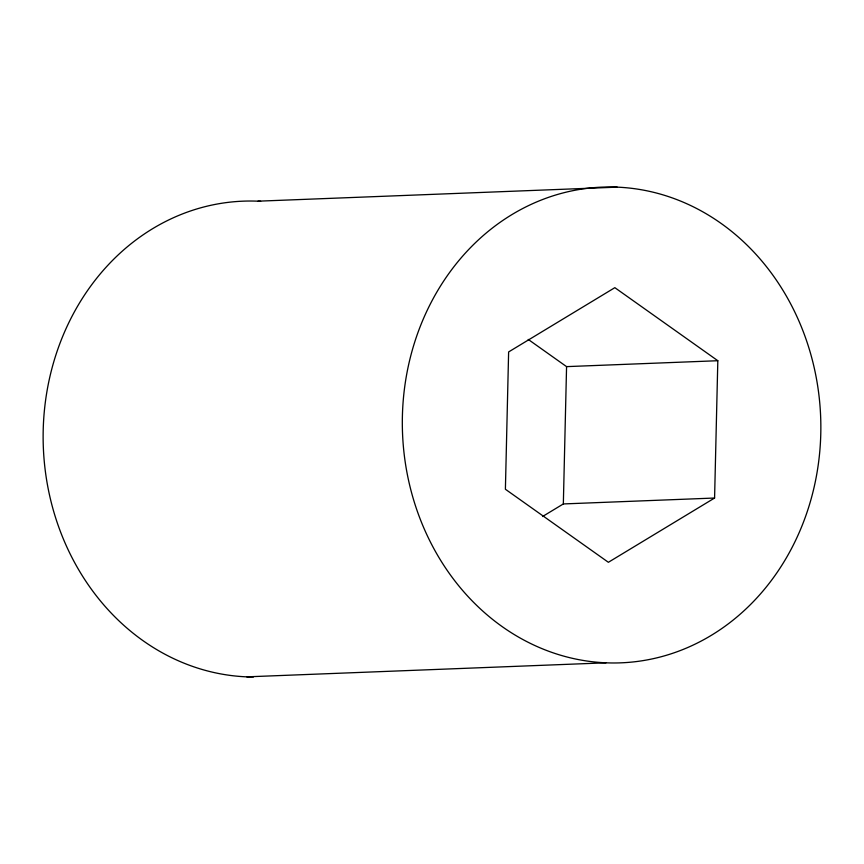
<?xml version="1.0" encoding="UTF-8"?>
<svg xmlns="http://www.w3.org/2000/svg" width="864" height="864" viewBox="0 0 864 864"><rect width="100%" height="100%" fill="white"/><g stroke="black" fill="none" stroke-linecap="round" stroke-linejoin="round"><path stroke-width="1.3" d="M542.56 516.51L563.339 503.939L566.568 366.628L528.228 339.422M714.582 498.031L717.822 360.72L614.844 287.669L508.626 351.94L505.397 489.251L608.375 562.291L714.582 498.031L563.339 503.939M258.001 201.182L617.209 187.153M566.568 366.628L717.822 360.72M246.791 676.847L605.999 662.818A238.032 209.218 87.8 0 0 795.571 313.664A238.032 209.218 87.8 0 0 433.242 298.469A238.032 209.218 87.8 0 0 605.999 662.818M253.422 677.009A238.032 209.218 87.8 0 1 43.157 432.508A238.032 209.218 87.8 0 1 260.636 201.312"/></g></svg>
